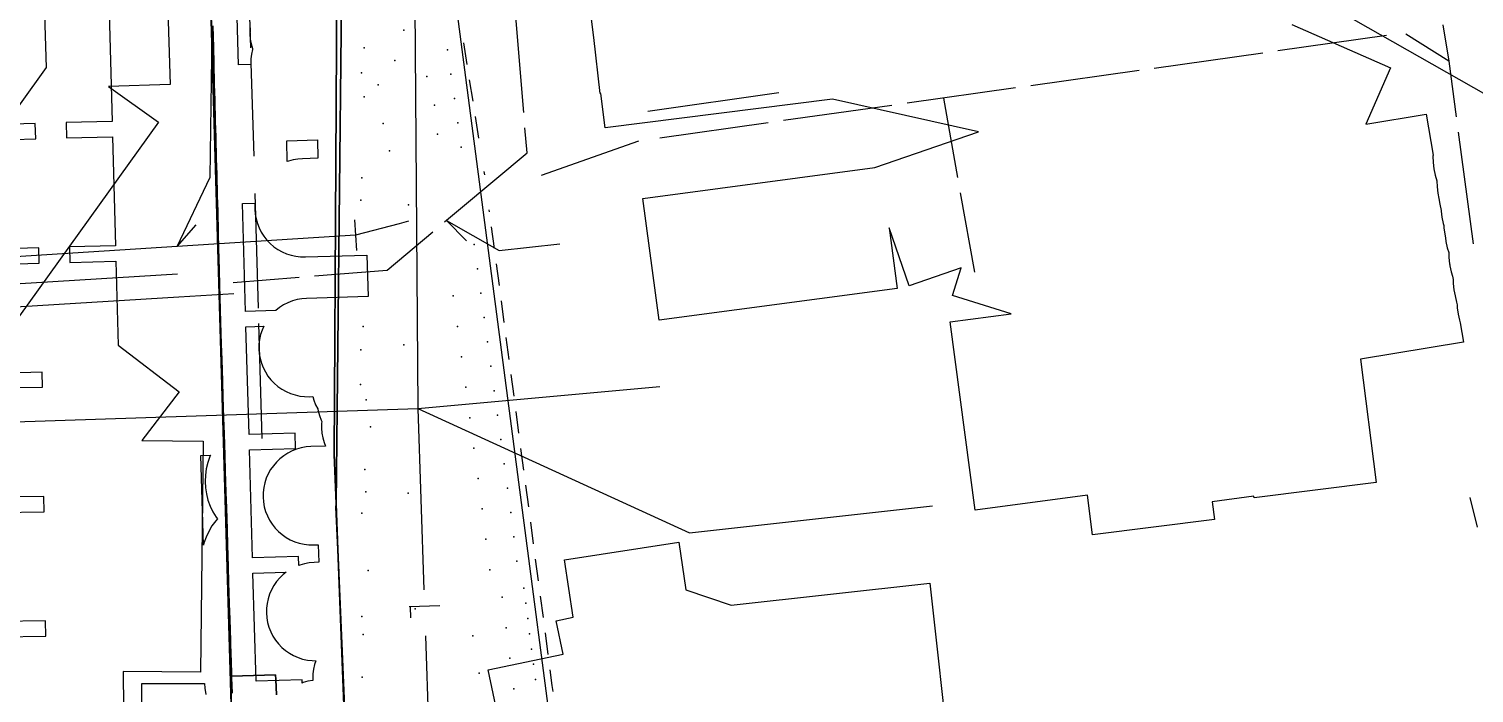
# Model space of a CAD drawing. Header units: metres. Extents: x 17314 to 17509, y 13897 to 14299.
# Drawn here: x 17386.9 to 17433.93, y 14033.9 to 14055.52 of the extents above; entities that cross this region are included whole.
import ezdxf

# ---------------------------------------------------------------- set-up
doc = ezdxf.new("R2010")
doc.units = ezdxf.units.M
for name, color, linetype in [('BUSH', 7, 'Continuous'), ('CURB', 7, 'Continuous'), ('ELECTR_CABLE', 7, 'Continuous'), ('GAS', 7, 'Continuous'), ('GRASS', 7, 'Continuous'), ('GROUND', 7, 'Continuous'), ('HEAT', 7, 'Continuous'), ('ROAD', 7, 'Continuous'), ('SEWER', 7, 'Continuous'), ('SIDEWALK_PATH', 7, 'Continuous'), ('TREE', 7, 'Continuous'), ('WATER_PIPELINE', 7, 'Continuous')]:
    doc.layers.add(name, color=color, linetype=linetype)

msp = doc.modelspace()

# ---------------------------------------------------------------- linework, layer by layer
at = {"layer": 'BUSH'}
for p in [(17397.809, 14054.899), (17400.529, 14054.84), (17397.724, 14054.093), (17398.274, 14053.702), (17399.85, 14053.974), (17400.639, 14054.047), (17397.809, 14053.311), (17400.749, 14053.255), (17400.107, 14053.039), (17400.858, 14052.463), (17400.206, 14052.09), (17400.966, 14051.67), (17397.743, 14050.675), (17397.711, 14049.947), (17401.399, 14048.499), (17401.507, 14047.707), (17400.713, 14046.828), (17401.615, 14046.914), (17401.723, 14046.121), (17397.784, 14045.835), (17400.848, 14045.837), (17401.831, 14045.329), (17397.711, 14045.07), (17400.983, 14044.846), (17401.94, 14044.536), (17401.118, 14043.855), (17402.048, 14043.743), (17401.253, 14042.864), (17402.156, 14042.951), (17402.264, 14042.158), (17401.388, 14041.874), (17397.837, 14041.173), (17402.372, 14041.365), (17401.524, 14040.883), (17402.482, 14040.573), (17397.868, 14040.449), (17397.742, 14039.757), (17401.653, 14039.902), (17402.582, 14039.779), (17401.777, 14038.909), (17402.681, 14038.985), (17402.78, 14038.191), (17401.901, 14037.917), (17403.006, 14037.318), (17402.31, 14037.018), (17403.07, 14036.822), (17403.135, 14036.327), (17402.434, 14036.026), (17403.199, 14035.831), (17401.355, 14035.766), (17403.264, 14035.335), (17402.558, 14035.034), (17403.329, 14034.839), (17401.553, 14034.552), (17402.682, 14034.042), (17403.393, 14034.343)]:
    msp.add_point(p, dxfattribs=at)
at = {"layer": 'CURB'}
for points in [[(17468.708, 13964.699), (17413.628, 14177.812), (17409.56, 14179.827), (17391.346, 14172.16), (17389.512, 14169.307), (17396.492, 13931.016)], [(17401.165, 14054.359), (17401.053, 14055.062)], [(17401.357, 14053.162), (17401.244, 14053.865)], [(17401.548, 14051.966), (17401.436, 14052.669)], [(17401.736, 14050.769), (17401.722, 14050.878)], [(17401.895, 14049.568), (17401.887, 14049.629)], [(17402.054, 14048.367), (17401.961, 14049.072)], [(17402.213, 14047.165), (17402.12, 14047.871)], [(17402.372, 14045.964), (17402.279, 14046.67)], [(17402.532, 14044.763), (17402.438, 14045.469)], [(17402.691, 14043.562), (17402.597, 14044.267)], [(17402.85, 14042.361), (17402.756, 14043.066)], [(17403.009, 14041.159), (17402.915, 14041.865)], [(17403.168, 14039.958), (17403.074, 14040.664)], [(17403.327, 14038.757), (17403.233, 14039.463)], [(17403.486, 14037.556), (17403.392, 14038.261)], [(17403.645, 14036.355), (17403.551, 14037.06)], [(17403.804, 14035.153), (17403.71, 14035.859)], [(17393.499, 14034.45), (17393.5, 14034.393)], [(17403.936, 14034.151), (17403.869, 14034.658)], [(17403.961, 14033.952), (17403.936, 14034.151)]]:
    msp.add_lwpolyline(points, dxfattribs=at)
at = {"layer": 'ELECTR_CABLE'}
for points in [[(17393.998, 14058.643), (17394.114, 14054.904)], [(17403.007, 14052.795), (17402.649, 14057.096)], [(17432.912, 14055.654), (17433.109, 14054.47)], [(17392.808, 14050.691), (17392.866, 14055.382)], [(17431.08, 14055.298), (17427.551, 14054.801)], [(17433.109, 14054.47), (17431.709, 14055.345)], [(17427.056, 14054.731), (17423.527, 14054.234)], [(17394.129, 14054.404), (17394.223, 14051.376)], [(17423.032, 14054.164), (17419.504, 14053.667)], [(17433.109, 14054.47), (17433.351, 14052.653)], [(17411.307, 14053.437), (17407.048, 14052.827)], [(17419.008, 14053.597), (17415.48, 14053.1)], [(17416.665, 14053.267), (17417.125, 14050.679)], [(17414.985, 14053.03), (17411.456, 14052.533)], [(17403.116, 14051.486), (17403.048, 14052.297)], [(17410.961, 14052.463), (17407.432, 14051.966)], [(17406.745, 14051.869), (17403.569, 14050.743)], [(17433.417, 14052.157), (17433.9, 14048.523)], [(17400.953, 14049.669), (17403.116, 14051.486)], [(17391.731, 14048.438), (17392.808, 14050.691)], [(17394.258, 14050.166), (17394.365, 14046.427)], [(17417.212, 14050.187), (17417.672, 14047.599)], [(17400.434, 14049.233), (17400.953, 14049.669)], [(17391.731, 14048.438), (17392.345, 14049.142)], [(17397.498, 14049.308), (17397.562, 14048.31)], [(17398.954, 14049.168), (17397.53, 14048.809)], [(17399.252, 14049.265), (17398.954, 14049.168)], [(17400.49, 14049.281), (17402.207, 14048.305)], [(17400.49, 14049.281), (17401.149, 14048.618)], [(17397.53, 14048.809), (17391.731, 14048.438)], [(17398.568, 14047.666), (17400.051, 14048.912)], [(17402.207, 14048.305), (17404.179, 14048.523)], [(17391.731, 14048.438), (17376.623, 14047.471)], [(17391.737, 14047.531), (17378.666, 14046.73)], [(17396.197, 14047.477), (17398.568, 14047.666)], [(17393.547, 14047.266), (17395.698, 14047.437)], [(17391.783, 14046.782), (17378.682, 14045.98)], [(17393.57, 14046.892), (17391.783, 14046.782)], [(17394.379, 14045.927), (17394.486, 14042.188)], [(17433.79, 14040.268), (17434.03, 14039.297)], [(17390.574, 14029.128), (17390.574, 14034.216), (17392.617, 14034.216), (17392.629, 14034.06), (17392.665, 14033.857)]]:
    msp.add_lwpolyline(points, dxfattribs=at)
msp.add_lwpolyline([(17392.502, 14041.632), (17392.817, 14041.641), (17392.796, 14041.596), (17392.727, 14041.402), (17392.678, 14041.202), (17392.648, 14040.998), (17392.639, 14040.792), (17392.649, 14040.586), (17392.68, 14040.383), (17392.731, 14040.183), (17392.801, 14039.989), (17392.889, 14039.803), (17392.996, 14039.627), (17393.038, 14039.57), (17392.982, 14039.508), (17392.861, 14039.342), (17392.756, 14039.164), (17392.669, 14038.977), (17392.601, 14038.783), (17392.585, 14038.717)], close=True, dxfattribs=at)
at = {"layer": 'GAS'}
for points in [[(17394.106, 14055.548), (17394.1, 14055.495), (17394.096, 14055.338), (17394.109, 14055.182), (17394.136, 14055.027), (17394.179, 14054.876), (17394.186, 14054.858), (17394.182, 14054.848), (17394.148, 14054.695), (17394.128, 14054.539), (17394.124, 14054.382), (17394.125, 14054.359), (17393.724, 14054.348), (17393.624, 14057.86)], [(17389.513, 14056.056), (17389.612, 14052.509), (17388.112, 14052.467), (17388.126, 14051.967), (17389.626, 14052.009), (17389.724, 14048.461), (17388.225, 14048.42), (17388.239, 14047.92), (17389.738, 14047.961), (17389.814, 14045.219), (17391.791, 14043.707), (17390.576, 14042.119), (17392.576, 14042.097), (17392.493, 14034.579), (17389.968, 14034.607), (17389.999, 14032.239)], [(17385.627, 14051.898), (17387.127, 14051.939), (17387.113, 14052.439), (17385.613, 14052.397)], [(17385.74, 14047.85), (17387.239, 14047.892), (17387.225, 14048.392), (17385.726, 14048.35)], [(17385.846, 14043.832), (17387.346, 14043.852), (17387.34, 14044.344), (17385.838, 14044.303)], [(17385.9, 14039.783), (17387.4, 14039.803), (17387.393, 14040.303), (17385.893, 14040.283)], [(17385.953, 14035.735), (17387.453, 14035.755), (17387.446, 14036.255), (17385.946, 14036.235)]]:
    msp.add_lwpolyline(points, dxfattribs=at)
for points in [[(17395.295, 14051.879), (17396.295, 14051.907), (17396.312, 14051.307), (17395.812, 14051.293), (17395.655, 14051.281), (17395.501, 14051.254), (17395.35, 14051.211), (17395.314, 14051.197)], [(17393.953, 14046.325), (17393.853, 14049.837), (17394.266, 14049.848), (17394.261, 14049.805), (17394.258, 14049.648), (17394.27, 14049.492), (17394.298, 14049.337), (17394.34, 14049.186), (17394.397, 14049.04), (17394.468, 14048.9), (17394.553, 14048.767), (17394.65, 14048.644), (17394.759, 14048.531), (17394.878, 14048.429), (17395.007, 14048.339), (17395.144, 14048.262), (17395.287, 14048.199), (17395.437, 14048.15), (17395.59, 14048.116), (17395.746, 14048.098), (17395.903, 14048.094), (17397.902, 14048.151), (17397.94, 14046.803), (17395.942, 14046.746), (17395.785, 14046.734), (17395.631, 14046.706), (17395.48, 14046.664), (17395.333, 14046.607), (17395.193, 14046.536), (17395.061, 14046.451), (17394.938, 14046.354), (17394.936, 14046.353)], [(17395.681, 14038.345), (17394.181, 14038.302), (17394.081, 14041.814), (17395.581, 14041.857), (17395.567, 14042.356), (17394.067, 14042.314), (17393.967, 14045.825), (17394.547, 14045.841), (17394.493, 14045.717), (17394.444, 14045.567), (17394.41, 14045.414), (17394.391, 14045.258), (17394.388, 14045.101), (17394.4, 14044.945), (17394.428, 14044.79), (17394.47, 14044.639), (17394.527, 14044.493), (17394.599, 14044.353), (17394.683, 14044.22), (17394.78, 14044.097), (17394.889, 14043.984), (17395.008, 14043.881), (17395.137, 14043.792), (17395.274, 14043.715), (17395.418, 14043.652), (17395.567, 14043.603), (17395.72, 14043.569), (17395.876, 14043.551), (17396.033, 14043.547), (17396.141, 14043.55), (17396.174, 14043.434), (17396.231, 14043.287), (17396.302, 14043.147), (17396.306, 14043.141), (17396.316, 14043.083), (17396.359, 14042.932), (17396.416, 14042.785), (17396.437, 14042.743), (17396.43, 14042.678), (17396.426, 14042.521), (17396.439, 14042.364), (17396.466, 14042.21), (17396.509, 14042.059), (17396.557, 14041.935), (17396.079, 14041.922), (17395.923, 14041.91), (17395.768, 14041.882), (17395.617, 14041.84), (17395.471, 14041.783), (17395.331, 14041.712), (17395.198, 14041.627), (17395.075, 14041.53), (17394.962, 14041.421), (17394.86, 14041.302), (17394.77, 14041.173), (17394.693, 14041.036), (17394.63, 14040.892), (17394.581, 14040.743), (17394.547, 14040.59), (17394.529, 14040.434), (17394.525, 14040.277), (17394.538, 14040.12), (17394.565, 14039.966), (17394.607, 14039.815), (17394.665, 14039.668), (17394.736, 14039.528), (17394.82, 14039.396), (17394.917, 14039.273), (17395.026, 14039.159), (17395.145, 14039.057), (17395.274, 14038.967), (17395.411, 14038.891), (17395.555, 14038.827), (17395.704, 14038.779), (17395.857, 14038.745), (17396.013, 14038.726), (17396.17, 14038.723), (17396.322, 14038.727), (17396.338, 14038.156), (17396.186, 14038.152), (17396.03, 14038.139), (17395.875, 14038.112), (17395.724, 14038.069), (17395.689, 14038.056)], [(17395.795, 14034.334), (17394.296, 14034.291), (17394.196, 14037.802), (17395.275, 14037.832), (17395.182, 14037.76), (17395.069, 14037.651), (17394.967, 14037.532), (17394.877, 14037.403), (17394.8, 14037.266), (17394.737, 14037.122), (17394.688, 14036.973), (17394.654, 14036.82), (17394.636, 14036.664), (17394.633, 14036.507), (17394.645, 14036.35), (17394.672, 14036.195), (17394.715, 14036.044), (17394.772, 14035.898), (17394.843, 14035.758), (17394.927, 14035.626), (17395.024, 14035.502), (17395.133, 14035.389), (17395.252, 14035.287), (17395.381, 14035.197), (17395.518, 14035.12), (17395.662, 14035.057), (17395.811, 14035.008), (17395.965, 14034.975), (17396.12, 14034.956), (17396.24, 14034.954), (17396.201, 14034.834), (17396.167, 14034.681), (17396.149, 14034.525), (17396.146, 14034.368), (17396.147, 14034.313), (17396.139, 14034.312), (17395.984, 14034.285), (17395.833, 14034.242), (17395.798, 14034.228)]]:
    msp.add_lwpolyline(points, close=True, dxfattribs=at)
at = {"layer": 'GRASS'}
msp.add_lwpolyline([(17406.299, 14014.424), (17400.648, 14057.593), (17400.637, 14057.665), (17401.346, 14057.736), (17401.314, 14058.238), (17401.283, 14058.737), (17401.262, 14059.063), (17401.219, 14059.826), (17401.176, 14060.598), (17401.167, 14060.72), (17397.12, 14060.553), (17396.898, 14040.058), (17396.956, 14038.57), (17398.573, 14000.562)], dxfattribs=at)
msp.add_lwpolyline([(17396.956, 14038.57), (17398.235, 14005.426), (17398.365, 14005.454)], close=True, dxfattribs=at)
at = {"layer": 'GROUND'}
msp.add_lwpolyline([(17398.235, 14005.426), (17396.956, 14038.57), (17396.897, 14039.948), (17396.898, 14040.058), (17397.12, 14060.553)], dxfattribs=at)
at = {"layer": 'HEAT'}
for points in [[(17385.779, 14051.9), (17387.477, 14054.262), (17387.262, 14061.182), (17391.26, 14061.306), (17391.496, 14053.708), (17389.497, 14053.646), (17391.121, 14052.478), (17385.929, 14045.256)], [(17434.324, 14053.373), (17428.733, 14056.559)], [(17428.006, 14055.656), (17431.209, 14054.249), (17430.405, 14052.417), (17432.379, 14052.739), (17432.596, 14051.406), (17432.593, 14051.371), (17432.597, 14051.165), (17432.621, 14050.96), (17432.665, 14050.759), (17432.725, 14050.573), (17432.728, 14050.378), (17432.752, 14050.173), (17432.791, 14049.995), (17432.813, 14049.813), (17432.857, 14049.612), (17432.86, 14049.601), (17432.86, 14049.589), (17432.884, 14049.385), (17432.928, 14049.183), (17432.951, 14049.114), (17432.952, 14049.042), (17432.976, 14048.837), (17433.002, 14048.718), (17433.016, 14048.597), (17433.06, 14048.395), (17433.111, 14048.239), (17433.111, 14048.239), (17433.114, 14048.075), (17433.138, 14047.87), (17433.144, 14047.84), (17433.148, 14047.81), (17433.192, 14047.609), (17433.235, 14047.475), (17433.253, 14047.366), (17433.255, 14047.229), (17433.279, 14047.024), (17433.301, 14046.926), (17433.312, 14046.826), (17433.356, 14046.625), (17433.385, 14046.536), (17433.387, 14046.442), (17433.411, 14046.238), (17433.455, 14046.036), (17433.483, 14045.949), (17433.586, 14045.318), (17430.236, 14044.773), (17430.744, 14040.754), (17426.775, 14040.253), (17426.768, 14040.307), (17425.409, 14040.13), (17425.482, 14039.545), (17421.513, 14039.048), (17421.351, 14040.342), (17417.693, 14039.859), (17416.885, 14045.985), (17418.867, 14046.247), (17416.958, 14046.842), (17417.238, 14047.739), (17415.551, 14047.158), (17414.9, 14049.048), (17415.163, 14047.066), (17407.41, 14046.036), (17406.883, 14050.001), (17414.437, 14051.005), (17417.801, 14052.164), (17413.058, 14053.235), (17405.662, 14052.297), (17405.52, 14053.413), (17405.496, 14053.41), (17405.288, 14055.243), (17405.158, 14056.265)]]:
    msp.add_lwpolyline(points, dxfattribs=at)
at = {"layer": 'ROAD'}
for points in [[(17394.337, 14004.583), (17389.652, 14164.512), (17389.65, 14164.602), (17389.648, 14164.693), (17389.648, 14164.784), (17389.648, 14164.874), (17389.598, 14166.324), (17389.512, 14169.307), (17389.541, 14169.82), (17389.655, 14170.316), (17389.852, 14170.786), (17390.128, 14171.219), (17376.72, 14174.004)], [(17389.652, 14164.512), (17395.598, 13961.533)], [(17393.516, 14033.893), (17393.5, 14034.393), (17393.499, 14034.45), (17393.482, 14035.001), (17393.478, 14035.1), (17393.463, 14035.6), (17393.441, 14036.308), (17393.426, 14036.807), (17393.404, 14037.515), (17393.389, 14038.014), (17393.367, 14038.722), (17393.351, 14039.222), (17393.33, 14039.929), (17393.314, 14040.429), (17393.292, 14041.136), (17393.277, 14041.636), (17393.255, 14042.343), (17393.24, 14042.843), (17393.218, 14043.55), (17393.202, 14044.05), (17393.181, 14044.757), (17393.165, 14045.257), (17393.143, 14045.972), (17393.111, 14047.172), (17393.098, 14047.671), (17393.079, 14048.379), (17393.066, 14048.879), (17393.048, 14049.586), (17393.034, 14050.086), (17393.016, 14050.793), (17393.002, 14051.293), (17392.984, 14052.001), (17392.97, 14052.5), (17392.952, 14053.208), (17392.938, 14053.708), (17392.92, 14054.415), (17392.907, 14054.915), (17392.888, 14055.622)]]:
    msp.add_lwpolyline(points, dxfattribs=at)
at = {"layer": 'SEWER'}
msp.add_lwpolyline([(17402.127, 14033.327), (17401.848, 14034.659), (17404.288, 14035.171), (17404.061, 14036.257), (17404.617, 14036.374), (17404.332, 14038.24), (17408.051, 14038.807), (17408.287, 14037.258), (17409.756, 14036.762), (17416.223, 14037.479), (17416.885, 14031.516)], dxfattribs=at)
at = {"layer": 'SIDEWALK_PATH'}
msp.add_lwpolyline([(17401.161, 14060.87), (17396.949, 14060.681), (17396.836, 14041.67), (17396.898, 14040.058), (17397.12, 14060.553), (17401.169, 14060.72)], close=True, dxfattribs=at)
for points in [[(17398.235, 14005.426), (17396.956, 14038.57), (17396.897, 14039.948), (17396.898, 14040.058), (17396.836, 14041.67), (17396.949, 14060.681)], [(17392.888, 14055.622), (17392.907, 14054.915), (17392.92, 14054.415), (17392.938, 14053.708), (17392.952, 14053.208), (17392.97, 14052.5), (17392.984, 14052.001), (17393.002, 14051.293), (17393.016, 14050.793), (17393.034, 14050.086), (17393.048, 14049.586), (17393.066, 14048.879), (17393.079, 14048.379), (17393.098, 14047.671), (17393.111, 14047.172), (17393.143, 14045.972), (17393.165, 14045.257), (17393.181, 14044.757), (17393.202, 14044.05), (17393.218, 14043.55), (17393.24, 14042.843), (17393.255, 14042.343), (17393.277, 14041.636), (17393.292, 14041.136), (17393.314, 14040.429), (17393.33, 14039.929), (17393.351, 14039.222), (17393.367, 14038.722), (17393.389, 14038.014), (17393.404, 14037.515), (17393.426, 14036.807), (17393.441, 14036.308), (17393.463, 14035.6), (17393.478, 14035.1), (17393.482, 14035.001), (17393.499, 14034.45), (17394.929, 14034.494), (17394.937, 14034.345), (17394.966, 14033.845)], [(17394.966, 14033.845), (17394.937, 14034.345), (17394.929, 14034.494), (17393.499, 14034.45), (17393.5, 14034.393), (17393.516, 14033.893)]]:
    msp.add_lwpolyline(points, dxfattribs=at)
at = {"layer": 'TREE'}
for p in [(17399.1, 14055.481), (17398.816, 14054.486), (17398.43, 14052.443), (17398.64, 14051.544), (17399.252, 14049.791), (17399.108, 14045.236), (17397.691, 14043.942), (17397.876, 14043.44), (17398.025, 14042.567), (17399.251, 14040.412), (17397.945, 14037.885), (17397.739, 14036.391), (17399.474, 14036.645), (17397.784, 14035.807), (17397.745, 14034.413)]:
    msp.add_point(p, dxfattribs=at)
at = {"layer": 'WATER_PIPELINE'}
for points in [[(17399.439, 14059.175), (17399.564, 14043.166)], [(17399.564, 14043.166), (17407.44, 14043.874)], [(17384.802, 14042.677), (17399.564, 14043.166)], [(17399.564, 14043.166), (17399.76, 14037.266)], [(17399.564, 14043.166), (17408.396, 14039.116)], [(17408.396, 14039.116), (17416.305, 14039.994)], [(17400.275, 14036.741), (17399.278, 14036.708)], [(17399.31, 14036.709), (17399.322, 14036.347)], [(17399.809, 14035.766), (17400.005, 14029.866)]]:
    msp.add_lwpolyline(points, dxfattribs=at)

doc.saveas('drawing.dxf')
